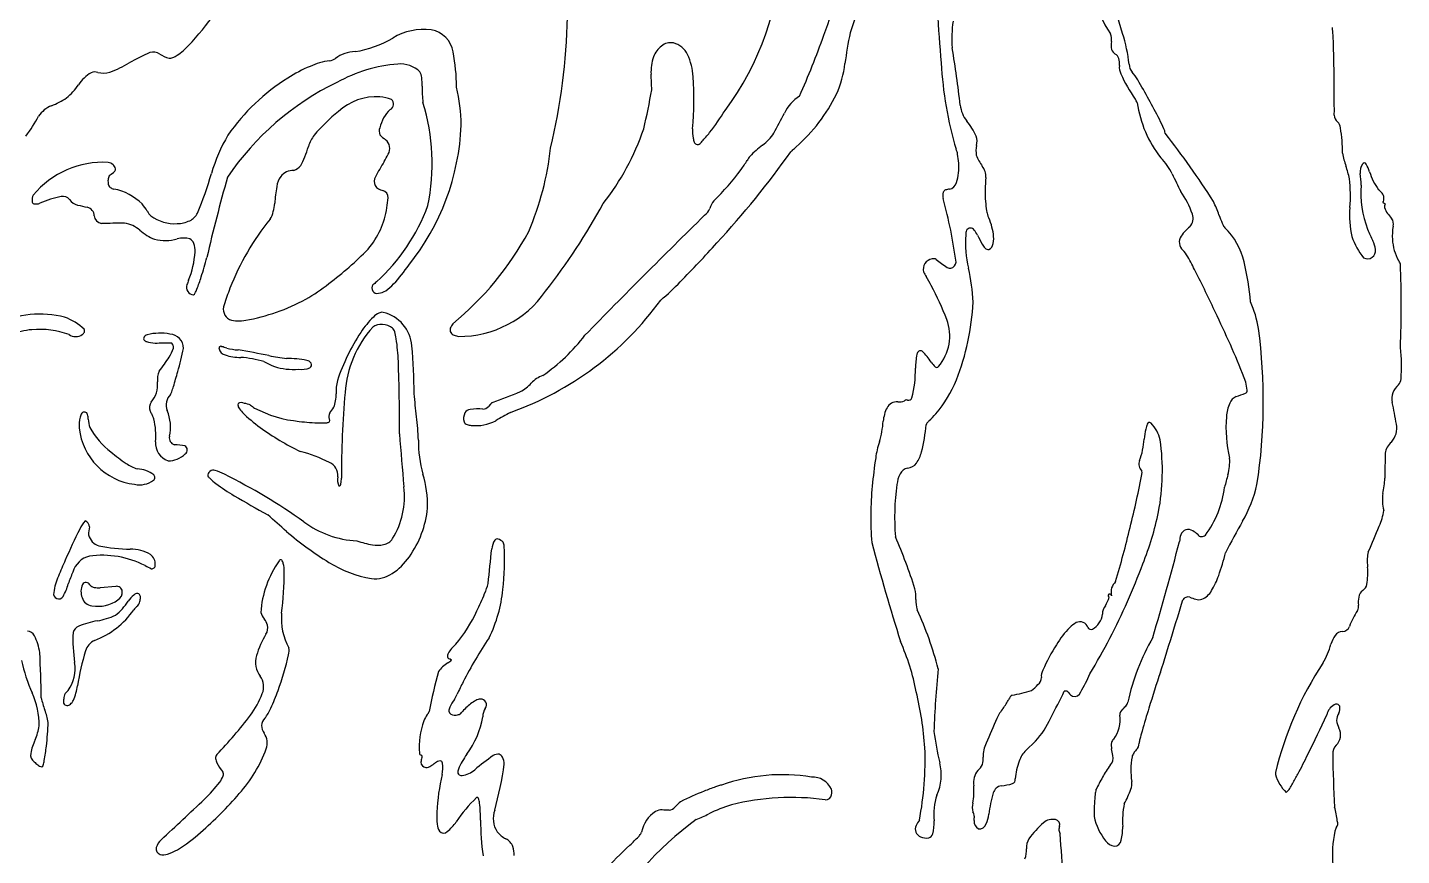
# Model space of a CAD drawing. Extents: x 0 to 18, y 0 to 17.8.
# Drawn here: x 6.64 to 16.1, y 8.13 to 13.84 of the extents above; entities that cross this region are included whole.
import ezdxf

# ---------------------------------------------------------------- set-up
doc = ezdxf.new("R2010")
doc.units = 0
doc.layers.add('WHITE', color=7, linetype='CONTINUOUS')

msp = doc.modelspace()

# ---------------------------------------------------------------- linework, layer by layer
at = {"layer": 'WHITE', "linetype": 'CONTINUOUS'}
for p, q in [((14.476989, 13.106346), (14.474657, 13.11733)), ((7.21705, 12.824444), (7.232167, 12.835244)), ((15.976085, 12.629957), (15.985028, 12.624316)), ((15.985028, 12.624316), (15.99123, 12.619758)), ((9.829447, 11.24105), (9.814869, 11.225202)), ((14.31664, 10.76988), (14.315681, 10.780635)), ((7.248255, 9.986222), (7.140467, 9.976752)), ((9.552657, 9.48752), (9.561575, 9.479735)), ((6.92067, 9.269657), (6.900496, 9.248062)), ((13.582605, 8.919951), (13.517314, 8.857108)), ((15.235279, 8.703665), (15.23581, 8.691717))]:
    msp.add_line(p, q, dxfattribs=at)
for centre, radius, start, end in [((51.586793, 0.423768), 41.494594, 159.618168, 161.196711), ((9.861574, 14.444512), 1.975351, -36.715595, -1.842313), ((0.509978, 18.091275), 12.388904, -20.358355, -18.910603), ((14.773614, 14.233568), 0.806728, -167.511043, -146.769199), ((6.7565, 11.628675), 7.736065, 16.257686, 18.633541), ((6.14471, 15.221269), 2.203743, -43.286501, -35.75952), ((21.727022, 14.409924), 8.831419, -177.001975, -174.679327), ((9.371519, 13.407098), 0.415258, 83.098691, 121.178144), ((9.385104, 13.632028), 0.190806, 10.372011, 79.029167), ((6.164139, 13.986118), 4.19545, -13.525455, -1.090417), ((13.875373, 13.760817), 0.868563, 172.182376, 184.424233), ((14.672793, 13.71535), 0.962408, 0.890664, 7.141734), ((8.78504, 14.385386), 0.725364, -81.168236, -59.192423), ((11.070032, 13.632124), 0.097987, 78.577521, 130.481851), ((11.056584, 13.588132), 0.14384, 25.002135, 76.79695), ((7.203955, 15.512738), 5.216772, -24.336441, -19.384154), ((14.571039, 13.304435), 2.317539, 167.695798, 173.014643), ((14.020744, 13.753861), 0.086653, -10.7157, 25.723066), ((14.246769, 13.711961), 0.143224, 169.627063, 191.900136), ((13.106353, 13.458693), 1.127993, 6.2389, 17.316865), ((7.156507, 13.451223), 8.483171, 0.492443, 1.885309), ((7.989807, 12.472652), 1.292853, 113.028336, 120.106587), ((7.505238, 13.579293), 0.08584, 57.839889, 104.282821), ((7.68624, 13.873292), 0.259414, -121.439608, -105.851376), ((7.583951, 13.77267), 0.156088, -68.599163, -55.546049), ((7.358325, 14.084168), 0.540679, -54.505481, -43.750282), ((8.90095, 13.437324), 0.231343, 91.125021, 126.945867), ((8.050279, 13.396419), 1.546262, 1.060043, 10.054785), ((11.238792, 13.532467), 0.304052, 160.59353, 183.644771), ((11.12727, 13.559976), 0.190053, 129.485999, 157.242534), ((10.781107, 13.464648), 0.445716, 4.058268, 24.421302), ((5.015758, 12.362574), 8.103733, 6.642938, 9.455125), ((14.173974, 13.713894), 0.07434, -154.957919, -124.126625), ((14.091144, 13.591488), 0.073458, 24.959196, 55.956068), ((6.939376, 14.269549), 0.788573, -70.070812, -59.357232), ((7.620757, 13.677886), 0.05441, -95.66862, -68.264793), ((8.951574, 12.690964), 0.949358, 112.631596, 123.042707), ((8.777906, 13.152149), 0.457179, 97.100997, 114.784021), ((8.711709, 13.687996), 0.082742, -83.28088, -52.657244), ((9.277394, 12.535784), 1.05103, 94.683241, 118.780222), ((9.208276, 13.389258), 0.194765, 45.989278, 94.91751), ((11.546161, 13.674111), 0.729846, -24.052211, -6.911517), ((15.502605, 13.726224), 2.572508, -176.986583, -163.513141), ((13.987686, 13.58771), 0.173575, -5.052624, 11.557281), ((14.274941, 13.562663), 0.11477, 175.121639, 204.441237), ((14.312329, 13.583797), 0.084701, -178.294996, -139.046146), ((6.634518, 13.679077), 0.428905, -50.173791, -33.740535), ((7.213903, 13.29202), 0.267873, 120.302444, 146.248371), ((7.103064, 13.475458), 0.053664, 66.73936, 116.948612), ((7.159102, 13.699883), 0.178557, -101.25359, -74.05042), ((9.622133, 11.712801), 1.940609, 116.0017, 145.766403), ((9.18573, 12.282926), 1.41932, 121.98484, 145.161904), ((9.266544, 13.484246), 0.089276, 3.787211, 30.33466), ((8.764954, 13.430278), 0.593697, 0.029807, 5.787193), ((7.214292, 13.292248), 3.727613, 1.752969, 3.397214), ((8.76654, 13.34598), 2.46375, -4.853517, 3.495421), ((15.275682, 14.027671), 1.218268, -155.122764, -145.75857), ((13.934345, 13.258257), 0.414147, 31.399169, 40.692393), ((8.05895, 9.892642), 7.185083, 27.432069, 29.897316), ((-0.594108, 13.274691), 16.235388, -0.152947, 0.880332), ((6.549236, 13.920907), 0.675191, -67.658928, -57.781376), ((9.041194, 12.976476), 0.381262, 86.132924, 132.86877), ((9.059113, 13.137504), 0.219504, 66.52118, 87.965143), ((10.149274, 13.410104), 0.790888, 178.515957, 186.700943), ((8.203644, 13.125416), 1.424496, 1.492796, 12.141473), ((6.674019, 14.149544), 4.330404, -13.515227, -9.883138), ((12.123812, 13.110416), 0.30255, 123.42109, 153.420673), ((11.133215, 13.911814), 1.204804, -48.285009, -26.371694), ((6.878278, 13.117138), 0.193324, 111.98992, 146.377667), ((9.469587, 12.382052), 1.112051, 128.204726, 140.212817), ((9.313002, 13.089815), 0.251517, 134.113535, 167.491871), ((9.121139, 13.307279), 0.040525, -65.52926, 51.139224), ((7.992968, 12.895839), 1.4343, -11.562466, 17.109891), ((10.008765, 14.156992), 1.691481, -38.179052, -31.883536), ((13.272236, 13.320419), 0.208152, -174.37775, -141.524992), ((14.205667, 13.289128), 0.082286, 19.339742, 40.140338), ((15.083597, 13.435627), 0.809124, -171.524869, -141.980242), ((5.643349, 13.813356), 1.224943, -36.380762, -28.749338), ((7.985381, 13.228704), 1.643609, -38.78775, -2.307576), ((5.527557, 16.452593), 7.092096, -28.142089, -26.882742), ((12.733452, 12.880092), 0.487703, 25.086684, 39.591859), ((13.436407, 12.689628), 1.12373, 23.429346, 27.171521), ((15.713024, 13.237354), 0.072052, -175.221561, -133.872639), ((15.621524, 13.138588), 0.062611, 4.753052, 48.406412), ((9.019699, 12.508464), 1.157731, 149.63378, 163.893931), ((8.856659, 12.92095), 0.297006, 144.435186, 161.297133), ((9.12081, 13.120512), 0.058414, 155.981371, 205.10659), ((9.227444, 13.242348), 0.216673, -137.414226, -123.740368), ((9.056791, 13.001489), 0.078823, -29.830854, 50.340719), ((9.234848, 13.698004), 1.742275, -38.090855, -18.765842), ((11.476976, 13.122768), 0.255946, 176.694546, 191.006025), ((11.346641, 13.089264), 0.121875, -172.760091, -159.270584), ((10.755044, 13.564816), 0.73882, -44.046625, -37.852663), ((11.507537, 13.288306), 0.328001, -53.506489, -33.444071), ((13.053109, 13.049946), 0.127504, -12.844277, 16.834728), ((14.248598, 13.043417), 0.237836, 18.105822, 23.025152), ((9.190195, 9.008512), 6.688979, 32.858447, 37.779534), ((14.452232, 12.954759), 1.246106, 0.656159, 8.724652), ((7.705776, 13.271978), 0.906402, -21.226367, -16.391773), ((8.207082, 13.231609), 2.048733, -23.040154, -6.353331), ((11.256692, 13.053834), 0.025243, -162.219069, -64.228298), ((11.155918, 13.152248), 0.164815, -47.310413, -37.833228), ((6.656774, 16.716533), 6.437626, -42.691048, -35.485563), ((12.18981, 12.388406), 0.801329, 127.444281, 135.642238), ((11.971473, 12.9193), 0.094459, 130.207661, 140.40399), ((11.309324, 13.714421), 0.94027, -50.255973, -48.291631), ((12.933352, 12.944969), 0.114585, 8.739999, 26.534608), ((13.350887, 12.982579), 0.177799, 167.321784, 188.764223), ((16.193711, 13.050224), 0.502064, -170.693139, -160.346591), ((7.163517, 12.273564), 0.633149, 87.024239, 139.943732), ((7.186647, 12.842169), 0.064431, 47.991901, 81.306198), ((7.198296, 12.851838), 0.049499, 11.768941, 50.521836), ((8.450825, 12.936734), 0.089053, -74.431368, -36.755974), ((8.208699, 13.06842), 0.36398, -30.544136, -20.020011), ((10.499984, 12.027114), 1.658052, 147.737617, 151.937221), ((7.998283, 13.542864), 1.267656, -29.836137, -27.258035), ((10.5901, 13.555632), 1.191737, -35.94315, -32.267998), ((12.012361, 12.669818), 0.4839, 144.815703, 148.952594), ((12.700532, 12.870751), 0.354929, -17.016141, 4.986477), ((12.574173, 12.873145), 0.480787, 3.393178, 10.696261), ((13.455774, 13.062434), 0.300299, -159.137167, -142.743958), ((13.121233, 12.806546), 0.120889, -2.386494, 37.79981), ((14.163884, 12.654268), 0.399713, 25.525775, 45.071586), ((15.140202, 12.674382), 0.616479, 11.146511, 19.61817), ((15.905903, 12.842323), 0.086987, 144.19894, 188.417183), ((15.847863, 12.888426), 0.013393, 21.491506, 159.083087), ((15.638436, 12.760414), 0.258655, 18.283284, 30.922961), ((7.332435, 12.780476), 0.137594, 177.953002, 190.11517), ((7.242629, 12.784383), 0.047711, 144.140593, 178.789701), ((7.253657, 12.771758), 0.064155, 124.791948, 140.770107), ((7.216511, 12.861133), 0.030255, -58.837153, 1.517286), ((5.450008, 13.538582), 2.557622, -22.564669, -16.09251), ((20.280542, 9.361305), 12.737043, 164.316019, 166.886177), ((8.510879, 12.721098), 0.154701, 145.010584, 173.391339), ((8.47517, 12.729672), 0.121278, 90.209814, 138.642249), ((9.096058, 12.774417), 0.06763, 151.07592, 204.307022), ((10.177241, 13.874782), 1.713397, -46.015543, -36.47963), ((14.036625, 12.70356), 0.800622, 172.97254, 184.833296), ((32.902039, 21.645104), 20.38378, -154.365549, -153.987923), ((14.863226, 12.680298), 0.889071, -5.4785, 7.318945), ((15.276282, 12.75158), 0.549141, -0.167311, 8.166963), ((16.253044, 12.948571), 0.384214, -163.827864, -143.122923), ((7.230457, 12.76138), 0.033859, -171.389453, -125.747267), ((7.251137, 12.789492), 0.068756, -126.047749, -103.329117), ((7.161722, 12.347263), 0.382465, 45.414882, 78.910612), ((9.223832, 12.580108), 0.881055, 169.616732, 177.112348), ((9.103702, 12.793005), 0.083397, -146.172465, -101.648933), ((9.076576, 12.665328), 0.047134, -4.119667, 77.393792), ((13.016385, 12.678438), 0.072667, 161.248895, 197.721308), ((12.974316, 12.687217), 0.030459, 109.495739, 151.399271), ((12.999583, 12.611978), 0.109823, 94.67519, 108.821848), ((12.977616, 12.785006), 0.064888, -78.428841, -16.21691), ((14.075165, 12.344165), 0.623396, 19.217694, 35.433248), ((16.568963, 12.703053), 0.745021, 176.388967, 200.23061), ((15.844519, 12.592557), 0.161166, 38.821016, 51.111251), ((15.925969, 12.656988), 0.057324, 5.527285, 39.682073), ((6.783149, 12.641754), 0.111403, 159.36104, 181.828266), ((6.691424, 12.639136), 0.019644, -177.268337, -109.281847), ((6.697747, 12.700572), 0.080996, -99.099412, -69.674138), ((7.014936, 11.965621), 0.719604, 101.412803, 113.683544), ((6.883562, 12.613845), 0.058205, 38.830124, 100.912611), ((7.007065, 12.705425), 0.095622, -144.82528, -102.83445), ((7.637051, 15.220636), 2.688508, -104.017966, -102.571532), ((7.039262, 12.536913), 0.06099, 0.383285, 78.065048), ((7.205243, 12.422361), 0.299219, 29.526921, 41.252107), ((7.875021, 12.684441), 0.472691, -14.272841, -7.285962), ((8.551746, 12.677259), 0.569747, -40.217226, -8.458866), ((8.134893, 13.074952), 1.346685, -47.473546, -20.272124), ((8.703876, 12.678018), 0.420021, -11.615525, -2.193509), ((6.778632, 14.710014), 4.359383, -38.13309, -28.600538), ((11.256068, 12.614149), 0.0866, -56.723579, -17.028795), ((11.496369, 12.539144), 0.165137, 141.499757, 162.504917), ((9.72525, 11.775353), 3.340185, 7.638571, 15.292547), ((13.966509, 12.6897), 0.72963, -175.787313, -170.783797), ((13.743699, 12.154767), 1.169688, 19.43086, 24.386562), ((16.380477, 12.538331), 0.634814, 174.840721, 193.092229), ((15.90847, 12.661389), 0.074564, -24.932348, 0.860913), ((16.028602, 12.600673), 0.041963, 152.947747, 188.457133), ((16.110443, 12.633777), 0.12945, -162.337888, -142.547444), ((7.157504, 12.542076), 0.05745, -175.252368, -98.182213), ((7.586211, 12.632965), 0.136138, -152.368069, -135.149115), ((7.656097, 12.769797), 0.286192, -125.551075, -86.83611), ((7.663945, 12.708529), 0.224628, -87.972397, -65.2409), ((7.711487, 12.605982), 0.111596, -65.356261, -25.945709), ((9.714866, 11.38309), 1.803393, 141.108703, 158.678435), ((8.210837, 12.588023), 0.123929, -35.907458, -9.343044), ((53.403473, -30.291038), 60.058707, 134.505598, 135.617976), ((13.403624, 12.594569), 0.15882, -172.137165, -159.516595), ((12.876913, 12.356245), 0.419796, 7.629524, 25.805835), ((14.582129, 12.521086), 0.086448, -42.306819, 19.09134), ((16.112245, 13.015998), 1.350677, -159.540979, -156.994741), ((16.330064, 12.789044), 0.398349, -144.028033, -137.595868), ((15.986277, 12.48242), 0.062515, -15.201552, 37.429027), ((7.331524, 2.782969), 9.703952, 90.133724, 91.075819), ((7.280616, 12.28578), 0.20309, 48.792096, 82.001418), ((7.652402, 12.713179), 0.363387, -130.913998, -112.114055), ((8.22956, 13.432961), 2.115774, -50.730738, -28.303503), ((13.87389, 12.350345), 0.772796, 175.839885, 192.946715), ((13.192081, 12.408048), 0.088966, 159.962032, 181.057116), ((13.135439, 12.421052), 0.032112, 36.957876, 147.021892), ((12.986466, 12.302274), 0.22263, 27.729766, 38.33389), ((16.455915, 14.018114), 3.647995, -153.771315, -152.673518), ((13.102022, 12.383861), 0.193031, -11.153235, 8.376217), ((14.859181, 12.206943), 0.333065, 129.782248, 147.359871), ((15.12898, 12.599989), 0.283032, -156.72106, -152.162847), ((14.924615, 12.490874), 0.051376, -153.342554, -137.683738), ((14.568299, 12.121126), 0.462238, 12.441112, 46.475628), ((16.975847, 12.900361), 1.195859, -157.639916, -153.42997), ((16.372949, 12.402065), 0.332554, 168.910752, 184.643574), ((7.587786, 12.68134), 0.313246, -103.322458, -74.387356), ((7.714471, 12.217181), 0.167907, 74.946539, 104.619779), ((7.733063, 12.329004), 0.056196, 19.911328, 63.566248), ((7.63658, 12.295602), 0.158295, -2.375691, 19.385209), ((7.344405, 13.907656), 2.291717, -53.240456, -44.2199), ((4.617974, 18.459848), 9.118791, -44.368277, -42.056265), ((13.328559, 12.406646), 0.129938, -150.905783, -135.591731), ((13.255948, 12.331943), 0.025918, -141.249072, -77.424325), ((13.236481, 12.356508), 0.055826, -63.270174, -10.30391), ((14.65218, 12.357239), 0.079109, 158.225301, 235.584774), ((16.222427, 12.554683), 0.487329, -160.814545, -141.161905), ((15.869572, 12.297841), 0.05562, -118.730383, 8.422454), ((15.75406, 12.28605), 0.171694, 6.668441, 27.550468), ((16.355521, 12.388215), 0.314306, -177.616282, -149.823465), ((7.14035, 12.33685), 0.656133, -21.661723, -4.178601), ((5.117591, 12.979346), 2.852581, -17.601265, -14.789631), ((12.881419, 12.170369), 0.071749, 98.373951, 195.431793), ((12.880946, 12.205719), 0.037004, 61.867392, 105.640015), ((13.630094, 13.168928), 1.18379, -128.1775, -123.593901), ((12.984789, 12.225562), 0.051384, -71.852365, -6.952079), ((14.361431, 12.100789), 0.311588, 27.260709, 37.849603), ((11.890184, 10.737207), 3.133959, 26.62524, 28.727121), ((13.221467, 11.791829), 1.848654, 4.759708, 13.414602), ((16.022393, 12.184116), 0.076797, 16.740204, 36.897259), ((6.729233, 12.462247), 1.160037, -21.679709, -17.327412), ((8.292013, 12.873854), 1.185324, -42.762111, -34.699266), ((13.019525, 12.244928), 0.227444, -155.684966, -146.757243), ((10.806203, 10.92504), 2.349775, 28.801825, 30.573749), ((12.996486, 12.215638), 0.039142, -123.118484, -83.681944), ((12.019112, 11.907642), 1.134127, 1.825648, 13.749784), ((3.729938, 6.658697), 12.256668, 25.049928, 26.573697), ((9.472758, 11.913173), 6.629658, -2.437011, 2.533577), ((7.786999, 12.045658), 0.051418, 159.043705, 266.417402), ((8.102729, 11.948703), 0.381597, 157.512926, 162.406063), ((7.603806, 12.11545), 0.219217, -29.706937, -21.893234), ((9.509091, 11.442218), 1.590326, 157.967258, 162.325532), ((7.969883, 13.003323), 1.193558, -60.555017, -51.315073), ((9.049752, 12.041676), 0.037947, 146.081979, 282.639069), ((9.388433, 11.584166), 0.605117, 124.561226, 127.715077), ((9.046106, 12.119427), 0.1154, -84.056515, -57.237673), ((8.896383, 12.320633), 0.366018, -54.572161, -43.416039), ((10.172069, 12.986325), 1.321252, -51.089884, -43.110451), ((11.268475, 11.188802), 1.817633, 20.479376, 28.536464), ((7.773408, 12.013609), 0.021886, -61.693095, -18.088271), ((8.074633, 11.897104), 0.085497, 160.918287, 239.502506), ((7.913463, 13.137152), 1.337939, -80.107256, -61.268334), ((9.61298, 12.432617), 0.724845, -90.304785, -34.877082), ((9.239734, 13.236523), 2.177031, -70.494599, -35.957066), ((11.488903, 12.018975), 1.665459, -21.540289, -2.588001), ((14.395147, 11.645392), 0.73275, 9.139207, 24.15383), ((6.725785, 11.168324), 0.692979, 75.765372, 115.481508), ((6.766259, 11.479091), 0.383608, 46.346763, 70.202749), ((9.467508, 11.387628), 0.635165, 134.438992, 146.793367), ((9.139197, 11.718452), 0.169114, 117.982911, 133.494839), ((9.081701, 11.828408), 0.045042, 79.789111, 119.023827), ((9.032235, 11.623029), 0.256231, 4.274468, 77.04333), ((9.113059, 9.076631), 6.356736, 21.37579, 25.849935), ((6.691117, 11.389416), 0.36454, 93.268206, 116.645619), ((6.725423, 11.175665), 0.580318, 69.751566, 95.447186), ((7.008193, 11.745361), 0.025499, -68.897091, 26.261045), ((8.095876, 12.04379), 0.229639, -106.347139, -78.074967), ((10.090621, 10.969035), 1.3858, 146.421962, 161.677589), ((9.587469, 11.264775), 0.762061, 138.348499, 175.794117), ((9.074366, 11.699879), 0.090901, 82.30584, 128.276591), ((9.075402, 11.655067), 0.135352, 53.745318, 85.28147), ((9.113271, 11.724043), 0.058245, 15.40842, 43.606284), ((8.860616, 11.643525), 0.323382, 8.580606, 17.268042), ((9.588991, 11.753286), 0.038461, 162.618675, 255.660312), ((10.195005, 11.433485), 0.723077, 150.004759, 152.73108), ((12.668696, 11.709851), 0.323614, -40.432452, 20.794144), ((11.402901, 11.259874), 3.749439, -8.778807, 7.692759), ((6.970833, 11.782786), 0.076897, -125.419534, -52.753968), ((7.455986, 11.69236), 0.016398, 158.854442, 217.354114), ((7.476689, 11.680335), 0.04022, 106.646227, 153.508936), ((7.471358, 11.708385), 0.038492, -137.561137, -108.052037), ((7.526456, 11.895589), 0.233623, -106.672359, -91.918421), ((7.553925, 11.373995), 0.356113, 79.106933, 104.432536), ((7.366782, 30.5415), 18.880014, -89.539162, -89.205219), ((7.617819, 11.627236), 0.096516, -1.342013, 87.979432), ((7.616828, 11.636021), 0.02974, -19.116942, 66.538386), ((7.594914, 11.468156), 1.601157, 2.408434, 8.028183), ((6.024524, 11.324629), 3.278639, -0.210914, 5.557138), ((9.630953, 11.843829), 0.137787, -111.942468, -99.115454), ((9.467113, 12.484271), 1.271055, -55.374263, -37.167169), ((6.092128, 12.582616), 1.832925, -37.446947, -33.710916), ((7.434323, 11.686392), 0.219015, -33.553858, -15.929786), ((5.645572, 12.044908), 2.110927, -15.932918, -11.474554), ((7.971211, 11.627351), 0.012305, 51.154668, 206.058577), ((8.015957, 11.635853), 0.057507, -166.004908, -104.125032), ((7.937717, 11.458466), 0.183164, 65.955885, 76.99722), ((8.106027, 11.889153), 0.32613, -108.615145, -89.531519), ((8.135555, 12.205195), 0.592412, -102.003986, -94.225112), ((6.469709, 2.060934), 9.690206, 79.090536, 80.362961), ((8.052414, 10.773005), 0.792031, 74.140105, 85.925283), ((8.509377, 12.465629), 0.913091, -103.020703, -95.314647), ((8.415455, 10.762883), 0.793636, 79.193424, 89.325201), ((13.236037, 11.483037), 0.480211, 167.809923, 179.233653), ((12.811296, 11.573859), 0.045878, 134.799233, 166.670616), ((12.789472, 11.589882), 0.019586, 49.884537, 122.429785), ((12.568228, 11.345387), 0.349312, 31.832825, 47.971599), ((14.963943, 11.500015), 1.140058, -4.300762, 6.611281), ((7.692346, 11.406198), 0.157706, 156.869551, 184.415464), ((4.490032, 12.328653), 3.300265, -17.032952, -15.162681), ((8.457726, 11.840612), 0.359357, -121.705505, -95.739261), ((8.48242, 12.230921), 0.750318, -94.634899, -88.129422), ((8.522961, 11.673352), 0.193018, -94.769577, -71.113399), ((8.556446, 11.496804), 0.046304, 35.573286, 80.288326), ((8.57192, 11.511921), 0.02514, -57.466545, 28.044749), ((-2.294616, 11.101832), 11.497453, -0.320483, 2.161336), ((12.013271, 11.470538), 0.742838, -14.531655, 1.459609), ((12.995589, 11.616461), 0.156822, -146.379008, -131.317788), ((12.902966, 11.509446), 0.015333, -135.393032, -38.165959), ((7.298983, 11.376538), 0.236774, -14.2821, 4.243095), ((6.878452, 11.598008), 0.802588, -19.817877, -17.106026), ((9.103337, 11.324837), 0.33783, 166.329282, 182.221179), ((9.89865, 11.580253), 0.287326, -61.678848, -42.5193), ((10.254023, 11.254988), 0.194429, 109.4305, 137.609857), ((12.233904, 11.73517), 0.868341, -40.15861, -22.170253), ((14.157691, 11.235913), 0.888913, 6.549979, 10.21501), ((16.16379, 11.277784), 0.125758, 129.919044, 191.660861), ((16.032277, 11.420593), 0.068783, -42.375116, -5.065587), ((7.280868, 11.417445), 0.26675, -37.470117, -21.859217), ((7.699405, 11.23533), 0.104063, 135.238884, 201.86542), ((7.557604, 11.350473), 0.079779, -31.653544, -17.935316), ((8.533864, 11.302682), 0.232074, -20.989811, 2.237767), ((14.986521, 10.768471), 6.183765, 174.876813, 180.344708), ((-22.872144, 7.812663), 32.365077, 5.926627, 6.207994), ((8.581991, 14.811867), 3.775339, -70.495311, -67.365072), ((12.643772, 11.343993), 0.087858, -96.43402, -64.973341), ((12.69354, 11.252404), 0.017387, 67.147336, 136.445228), ((12.707382, 11.294507), 0.027028, -105.207543, -22.535295), ((15.00091, 11.215869), 0.086002, 114.878232, 158.039846), ((14.477662, 12.827426), 1.609026, -72.379582, -69.96884), ((15.021023, 11.334186), 0.020024, -67.134853, 8.978908), ((7.070489, 11.138795), 0.068732, 145.271938, 169.52711), ((7.032038, 11.164489), 0.022508, 11.966637, 143.265922), ((6.927409, 11.136245), 0.130854, 0.546407, 14.566765), ((7.544453, 11.217507), 0.064103, 144.019448, 201.627464), ((7.620131, 11.249545), 0.146274, -157.632249, -147.557235), ((7.369741, 11.09458), 0.148212, 17.821178, 31.072536), ((7.339556, 11.084844), 0.286001, -13.200861, 22.995877), ((8.120514, 11.234534), 0.030581, 160.878272, 216.406214), ((8.114035, 11.215503), 0.036692, 57.158807, 127.655598), ((8.262752, 11.31812), 0.195422, -148.627514, -136.825444), ((8.836248, 11.913414), 1.021822, -134.484778, -125.456833), ((8.123794, 11.131415), 0.115361, 62.499208, 84.95783), ((9.25187, 12.692141), 1.811667, -126.389349, -125.336109), ((8.590876, 11.951518), 0.8326, -117.684107, -95.446068), ((8.758627, 11.157019), 0.043564, 147.097341, 207.497383), ((8.58305, 11.312431), 0.191518, -43.465337, -29.009932), ((9.728957, 11.142521), 0.085028, 153.532758, 196.121694), ((9.696039, 11.155938), 0.049652, 97.033676, 150.461397), ((9.736502, 10.875933), 0.332556, 82.894232, 98.045259), ((9.772703, 11.261075), 0.055361, -84.884019, -40.390001), ((9.891192, 11.18762), 0.081654, 126.592858, 139.129318), ((23.683029, -13.106524), 27.896056, 119.452149, 119.690544), ((12.801181, 11.096799), 0.268832, 153.536119, 174.428659), ((12.6286, 11.179188), 0.077683, 86.068161, 151.210725), ((12.276039, 11.726934), 0.831091, -46.375272, -41.598145), ((15.207073, 11.125794), 0.310958, 156.8527, 174.663097), ((8.6772, 9.787554), 7.507712, 10.097426, 11.251012), ((7.294576, 11.089377), 0.298173, 168.016129, 182.75791), ((7.43026, 11.121987), 0.436047, -173.817966, -96.895993), ((7.39356, 11.171198), 0.336993, -174.259835, -164.406303), ((7.549103, 11.349284), 0.550193, -150.769296, -127.356968), ((7.0265, 11.025843), 0.497599, -5.139396, 13.255564), ((9.240961, 12.431822), 1.679113, -126.444293, -115.455634), ((8.680806, 12.419638), 1.30792, -97.421944, -91.13092), ((8.663188, 11.561402), 0.449505, -91.044809, -85.175287), ((8.700627, 11.155702), 0.042213, -89.500881, -60.769411), ((8.70509, 11.126804), 0.017997, -26.178676, 34.14443), ((6.7137, 10.855284), 2.623361, 3.026875, 6.549581), ((9.676272, 11.130803), 0.031344, -157.701883, -105.5098), ((9.70623, 11.225), 0.130173, -107.129112, -94.23202), ((9.730808, 11.377417), 0.284298, -96.906, -61.678183), ((11.907843, 11.159853), 0.626865, -16.596517, -3.379606), ((11.615303, 11.205405), 1.218795, -13.930185, -4.971205), ((12.847238, 11.097051), 0.017935, 131.639381, 171.214821), ((13.003306, 10.965193), 0.22208, 133.856998, 139.149019), ((14.527251, 11.027383), 0.189983, 156.725395, 167.061899), ((14.367245, 11.100572), 0.014637, 39.389737, 172.619825), ((14.208231, 10.941373), 0.239581, 12.892805, 44.689181), ((15.822416, 11.082761), 0.927747, 175.551692, 193.354019), ((15.930207, 11.075563), 0.141274, -42.63618, 11.539826), ((7.649936, 10.973314), 0.128086, 176.439424, 251.46514), ((7.665382, 11.00843), 0.048667, 166.813997, 254.580096), ((26.977959, 12.321134), 17.82159, -175.869655, -174.686944), ((10.081895, 10.973383), 0.748773, 178.436823, 196.571921), ((12.968479, 10.811785), 0.48996, 159.820709, 172.967748), ((13.876137, 11.019194), 0.454771, -21.445626, -2.405831), ((15.01924, 10.921684), 0.693184, 167.652084, 173.504209), ((12.946801, 10.781653), 1.510093, -10.798708, 8.115453), ((16.105735, 10.891231), 0.113945, 128.928364, 174.190539), ((7.919491, 11.739415), 1.086573, -130.400287, -123.497442), ((7.62684, 10.253862), 0.708116, 82.018921, 87.92802), ((7.603566, 11.027855), 0.178112, -68.0288, -46.340441), ((7.705566, 10.926564), 0.034631, -52.746504, 55.544262), ((8.235762, 9.862863), 1.090358, 63.65043, 74.929761), ((12.566679, 10.972102), 0.239247, -34.94529, -14.550984), ((18.91384, 10.777996), 2.924128, 177.554524, 180.915564), ((7.471799, 11.047548), 0.262674, -125.353173, -106.61388), ((7.382583, 10.578095), 0.218201, 54.181684, 86.291802), ((7.620397, 10.966274), 0.114947, -95.580129, -64.322031), ((8.681089, 10.750185), 0.097709, -5.039842, 66.715127), ((15.351887, 10.432213), 2.903151, 171.291538, 175.166866), ((12.71378, 10.731403), 0.070102, 99.144844, 155.51275), ((12.695025, 10.88365), 0.083383, -84.761174, -35.640532), ((14.365267, 10.82976), 0.0698, 160.620034, 224.733081), ((14.607326, 10.84344), 0.313429, -16.324452, 4.582588), ((7.412209, 10.850844), 0.165348, -101.973912, -54.135358), ((7.492405, 10.736478), 0.02576, -49.653874, 46.066663), ((7.921404, 10.748264), 0.03842, 72.413729, 186.381881), ((7.953216, 10.801601), 0.090652, -140.544379, -127.478049), ((8.121757, 10.941112), 0.30782, -136.612227, -126.683654), ((7.802027, 10.386217), 0.419638, 62.327333, 71.811829), ((8.824984, 11.9039), 1.500071, -126.255254, -120.455835), ((6.238827, 7.199444), 3.969025, 54.500202, 63.70761), ((8.869127, 10.719801), 0.093291, 166.485901, 206.416596), ((8.592326, 10.73488), 0.210574, -11.358264, -0.982874), ((8.623811, 10.539911), 0.77238, -1.10333, 16.541792), ((12.822396, 10.671197), 0.194149, 152.628181, 175.207986), ((9.321771, 11.657838), 5.073183, -14.444607, -10.080394), ((34.519315, 5.462125), 20.31298, 164.895341, 165.14845), ((14.944664, 10.815962), 1.048847, -10.455399, -4.631458), ((30.094301, 48.553963), 43.874697, -120.139302, -119.792457), ((8.786787, 10.69056), 0.012323, -95.632629, 13.367079), ((8.688646, 10.603938), 0.548396, -31.778172, 7.013613), ((14.564372, 10.459554), 2.116494, 174.108121, 184.652738), ((14.171766, 10.461406), 1.559308, 171.666045, 184.930024), ((14.185742, 10.756803), 0.70472, -36.415259, -7.185356), ((14.234146, 10.884629), 0.896189, -30.064594, -12.698158), ((16.215988, 10.580786), 0.244047, 169.41219, 196.985971), ((8.686059, 10.59972), 0.713907, -35.05346, -6.004684), ((15.482357, 10.597473), 0.507909, -22.757742, -9.975338), ((7.187228, 10.297257), 0.204402, 137.015953, 155.869558), ((7.022895, 10.394054), 0.045064, 1.464699, 70.821664), ((3.656616, 5.066019), 7.127638, 48.021114, 49.403897), ((8.945017, 10.97508), 0.676354, -126.401574, -93.062093), ((12.445016, 10.903428), 2.025971, -22.098218, -11.522847), ((18.84979, 8.215769), 4.435508, 149.968117, 153.163461), ((10.93505, 8.404298), 4.402936, 153.326235, 156.409016), ((7.219807, 10.34918), 0.158684, 163.139204, 182.753229), ((7.167772, 10.368272), 0.109766, -165.914188, -109.081122), ((9.929446, 12.123096), 2.314858, -130.567779, -121.606661), ((9.306982, 8.88185), 3.613026, 17.510088, 23.584063), ((7.847697, 11.903919), 6.563319, -16.688988, -13.314941), ((14.86122, 10.268344), 0.287453, 165.211045, 174.821739), ((14.635032, 10.322913), 0.055054, 55.85014, 160.026044), ((14.598055, 10.244707), 0.141161, 43.76575, 61.256729), ((14.728288, 10.365687), 0.036674, -140.479937, -47.941872), ((-5.141966, 19.246501), 22.872353, -23.234885, -22.7514), ((7.391272, 11.701948), 1.460627, -100.22904, -91.676083), ((7.357683, 9.985851), 0.256257, 59.569299, 92.042413), ((9.167872, 11.091289), 0.832887, -108.116375, -100.444385), ((9.051201, 10.480602), 0.211208, -99.350543, -78.455915), ((9.073033, 10.370047), 0.098522, -78.028987, -33.873203), ((-45.12051, 15.806052), 55.238938, -6.026558, -5.778994), ((9.979625, 10.227293), 0.142913, 147.742249, 173.303521), ((9.877427, 10.289169), 0.023569, 77.660409, 142.336755), ((9.856914, 10.23515), 0.081169, 42.201986, 71.653008), ((8.356734, 10.168758), 1.570121, -7.475371, 3.459431), ((9.859507, 10.260384), 0.064562, 2.768053, 26.980376), ((29.704762, 14.942905), 17.866973, -164.897986, -162.621262), ((-10.991363, 17.054111), 26.444869, -16.294947, -14.810294), ((16.011749, 10.178469), 0.143602, 161.79857, 180.312134), ((10.636568, 8.523847), 4.081568, 156.270097, 157.932868), ((7.104675, 10.042022), 0.157399, 104.041217, 164.107441), ((7.153769, 9.545662), 0.654899, 62.988813, 97.658929), ((7.745478, 10.664494), 0.610918, -118.796266, -114.370879), ((7.429479, 10.136255), 0.091331, -1.560094, 50.578008), ((7.497718, 10.130847), 0.023241, -100.73768, 7.221106), ((8.950867, 9.756047), 0.705807, 144.960172, 175.938425), ((8.384666, 10.156476), 0.012631, 55.448783, 157.631082), ((8.347736, 10.13429), 0.05483, 9.890224, 36.467857), ((8.20177, 10.090506), 0.206937, -0.827842, 14.897532), ((9.14588, 10.835069), 0.807271, -122.153103, -99.741664), ((8.915103, 10.436319), 0.432566, -56.860437, -34.760267), ((9.97931, 11.756453), 4.633483, -27.33695, -20.401096), ((12.819983, 10.752094), 2.1397, -18.851754, -14.449992), ((16.737256, 10.172004), 0.869125, 179.625374, 183.511173), ((7.142558, 9.91452), 0.321935, 153.679721, 174.779445), ((7.844024, 9.68514), 0.976416, 155.817529, 160.972243), ((5.945332, 10.096931), 2.463371, -6.905064, -0.218981), ((9.0302, 10.262906), 0.224443, -95.346947, -57.262255), ((14.326332, 10.242167), 0.549402, -31.279823, -19.285498), ((15.408498, 10.075971), 0.463245, -9.458455, 5.30183), ((6.854932, 9.933976), 0.03441, 163.388873, 330.995932), ((6.608264, 10.08326), 0.322712, -30.950199, -14.313407), ((7.132721, 9.952393), 0.12384, 157.583148, 200.614625), ((7.043404, 9.98278), 0.030279, 28.213301, 146.212664), ((7.120204, 10.044466), 0.068964, -136.613943, -107.151621), ((7.138955, 10.397443), 0.420694, -95.331303, -89.794075), ((7.255305, 9.94857), 0.038306, 7.269989, 100.604902), ((7.229359, 9.947441), 0.064223, -57.642688, 5.33956), ((7.406783, 9.891006), 0.049423, 109.718651, 133.838289), ((7.393432, 9.912285), 0.025465, -3.723094, 97.501612), ((9.360578, 10.121513), 0.466938, -23.402648, -14.253532), ((9.009408, 10.040906), 0.907327, -26.749218, -4.831559), ((12.419557, 9.900698), 0.339953, -0.681931, 11.575866), ((14.23513, 9.945353), 0.13132, 166.565186, 190.530036), ((14.227624, 9.93049), 0.128497, 136.409977, 159.322369), ((14.673882, 10.025921), 0.140161, -66.872655, -29.497802), ((15.876577, 9.903206), 0.068244, 125.304151, 172.230333), ((15.804699, 10.011584), 0.06187, -58.378694, -10.937556), ((7.094716, 9.932591), 0.08146, -163.012403, -97.4037), ((7.122742, 10.094754), 0.245979, -99.010211, -55.028151), ((6.975676, 10.122323), 0.430655, -51.061197, -33.603099), ((7.553185, 9.726589), 0.269546, 132.077986, 144.273158), ((7.431764, 9.793218), 0.066071, 121.184722, 152.602371), ((7.353263, 9.892873), 0.061821, -44.240789, -10.71245), ((7.249735, 9.923569), 0.169602, -14.403119, -4.374868), ((8.048775, 10.65014), 1.881134, -26.294319, -22.30928), ((13.033061, 9.892901), 0.273601, 179.214465, 194.467068), ((14.131651, 9.794977), 0.087638, 138.690938, 180.688523), ((13.775071, 10.006999), 0.329095, -27.93478, -16.731411), ((14.094817, 9.922551), 0.011268, -6.09715, 245.997286), ((-22.693102, 21.124714), 38.945389, -17.52846, -16.760675), ((14.633758, 9.870144), 0.043074, 73.310061, 146.608219), ((14.844796, 10.435249), 0.560254, -110.76913, -106.397025), ((14.709111, 9.971295), 0.076871, -106.996175, -75.056103), ((15.748916, 9.847535), 0.058698, -28.456959, 8.702536), ((15.976919, 9.878326), 0.171388, 168.52156, 187.344661), ((7.231813, 9.127008), 0.631742, 100.035113, 112.168694), ((6.882974, 10.1763), 0.603829, -68.682885, -35.737335), ((7.034419, 10.255403), 0.513791, -80.215867, -65.640435), ((8.393005, 9.859551), 0.15566, -159.892652, -141.378337), ((8.17708, 9.686837), 0.120844, 14.958991, 38.699317), ((8.803995, 9.761901), 0.414984, 174.625132, 208.703468), ((8.781064, 10.259708), 1.051973, -39.719967, -24.897528), ((10.617333, 8.831046), 2.369178, 14.351173, 24.793251), ((13.911782, 9.808833), 0.133074, -61.824469, -6.432658), ((16.367024, 9.465701), 0.667941, 148.00912, 158.478572), ((6.634803, 9.618618), 0.060126, 27.250171, 84.754906), ((8.002261, 9.617961), 1.048892, 177.245121, 188.589121), ((7.018419, 9.650704), 0.066238, 112.159606, 164.528088), ((8.760636, 9.359193), 0.562941, 148.117911, 164.518974), ((8.216091, 9.700419), 0.079708, -33.416, 12.764674), ((14.256166, 9.269886), 0.614979, 135.300178, 149.214672), ((14.025062, 9.478257), 0.304486, 122.039376, 132.580754), ((13.889272, 9.685985), 0.056574, 17.448801, 117.063657), ((13.965162, 9.714358), 0.02471, -152.502458, -67.505443), ((15.700789, 9.609913), 0.066103, 93.194228, 144.210507), ((15.694657, 9.730578), 0.05472, -87.435177, -21.262398), ((6.391147, 9.489213), 0.33601, 7.044008, 27.843365), ((7.154245, 9.505335), 0.120168, 115.514682, 162.002986), ((8.331554, 9.542396), 0.110316, -14.065201, 10.54981), ((9.777952, 9.376596), 0.282326, 131.679129, 148.47628), ((12.395215, 7.912763), 3.096967, 146.268123, 152.796351), ((11.156367, 8.94748), 1.635574, 11.009734, 23.752913), ((14.825792, 8.88179), 1.303648, 147.3745, 156.130605), ((9.562793, 12.011997), 5.12096, -30.874418, -27.73673), ((15.732224, 8.859871), 1.548489, 149.998291, 167.76787), ((15.147742, 9.711058), 0.48591, -31.454827, -14.55793), ((15.826401, 9.524148), 0.218186, 145.231797, 162.73044), ((7.720063, 9.71915), 1.147106, -167.752859, -155.990389), ((-2.318608, 9.053142), 9.055815, 1.049153, 3.021109), ((8.582995, 9.067575), 1.614462, 162.893644, 171.670669), ((8.369074, 9.463203), 0.157881, 162.965903, 217.597852), ((6.687475, 9.897384), 1.792227, -20.516469, -12.299962), ((9.583932, 9.50518), 0.050374, 157.803686, 185.61077), ((9.549782, 9.503592), 0.016327, -168.206481, -79.858526), ((9.425789, 9.625554), 0.199251, -56.895126, -47.040579), ((6.7107, 9.419354), 0.257869, -35.486769, 9.36415), ((13.419488, 8.349205), 4.086687, 165.096319, 169.053657), ((9.648339, 9.268654), 0.221429, 120.903557, 143.52736), ((19.75414, 8.746658), 6.874448, 174.39335, 177.992121), ((13.704556, 9.368747), 0.081695, 150.226157, 187.455452), ((13.085569, 9.75226), 0.946994, -31.352231, -22.875517), ((21.026196, 7.128111), 6.961713, 160.995309, 163.127659), ((17.564736, 8.141109), 2.396422, 146.680018, 166.423214), ((6.534397, 9.376732), 0.457403, -22.399671, -9.473111), ((8.142305, 9.295194), 0.124406, -22.208861, 35.184001), ((12.09264, 8.085984), 2.748717, 153.124384, 155.07885), ((13.427734, 9.449201), 0.221384, -54.717273, -39.099778), ((13.564027, 9.357357), 0.059529, -53.377187, 0.760029), ((6.168482, 9.026644), 0.552002, -0.162925, 24.141002), ((7.177519, 9.300395), 0.449273, -169.556261, -158.382585), ((6.996086, 9.19101), 0.107805, 168.488274, 185.236185), ((6.914544, 9.195674), 0.029609, -150.67245, -44.160027), ((6.949538, 9.215007), 0.059142, 146.019281, 182.405791), ((6.883733, 9.238055), 0.081728, -50.439355, -25.841257), ((7.70693, 9.45152), 0.586905, -36.992615, -20.272006), ((6.810125, 9.830667), 1.654089, -24.373248, -19.84102), ((9.728005, 9.083708), 0.192171, 139.652305, 158.186659), ((9.300429, 9.373479), 0.326142, -30.46432, -23.350188), ((9.92535, 8.868502), 0.386427, 120.660158, 133.429726), ((9.765928, 9.128964), 0.081194, 94.069261, 117.614011), ((9.762521, 9.170599), 0.039424, -38.295204, 93.424136), ((10.297931, 8.68137), 2.530901, 4.388188, 13.212361), ((12.463481, 9.759903), 1.086647, -34.441022, -30.430352), ((13.46689, 9.18151), 0.072117, 129.045804, 157.139627), ((13.263375, 10.228487), 1.003498, -80.936186, -73.069334), ((9.712532, 11.220657), 4.51476, -28.291396, -25.677296), ((13.788745, 9.236951), 0.028404, 34.034723, 104.87362), ((13.858303, 9.27909), 0.052976, -150.306799, -112.406354), ((13.851323, 9.273225), 0.04509, -107.039606, -17.666007), ((14.162027, 9.202411), 0.058673, -43.777871, -14.264949), ((6.449383, 9.00668), 0.33589, 7.389738, 22.437232), ((5.692063, 10.98576), 3.119404, -43.773793, -37.23227), ((8.04299, 9.262729), 0.296848, -38.409843, -22.723978), ((9.576908, 8.970977), 0.225927, 143.933714, 156.777981), ((9.335784, 9.153964), 0.076941, -40.50919, -21.933203), ((9.575787, 9.134946), 0.035197, -167.727309, -83.976628), ((9.61875, 9.119569), 0.077757, 152.79666, 174.172119), ((9.584407, 9.194785), 0.094969, -92.973606, -75.561081), ((9.600004, 9.138763), 0.036845, -77.326956, -36.701908), ((9.816042, 8.97337), 0.235238, 131.654233, 142.448194), ((9.199715, 9.18142), 0.583416, -36.867861, -9.119041), ((9.892528, 9.084166), 0.116869, 147.95919, 177.650706), ((13.568438, 8.971439), 0.271726, 140.208826, 157.326379), ((13.952804, 9.065725), 0.213533, -37.777789, 9.185691), ((14.217178, 9.09903), 0.053585, 130.876615, 179.163531), ((14.093982, 9.249989), 0.141295, -51.411619, -38.610707), ((21.698367, 6.877292), 7.677878, 162.792361, 164.031081), ((6.158647, 13.430622), 10.376442, -26.325441, -24.652623), ((15.686804, 9.082353), 0.09954, 118.538576, 168.355131), ((15.654902, 9.148043), 0.026802, 27.35628, 125.735393), ((15.775676, 9.055632), 0.119183, 151.234487, 176.490424), ((15.607443, 9.147369), 0.072438, -28.336979, 10.330597), ((6.40209, 9.066722), 0.321105, -25.100239, -7.452316), ((4.812994, 9.112902), 1.970497, -6.585375, -1.832749), ((8.32845, 9.024219), 0.075621, 134.341145, 220.797251), ((9.8714, 8.882472), 0.532595, 160.522451, 184.839813), ((16.17593, 7.738722), 3.155664, 154.923426, 158.290412), ((13.163538, 9.3094), 0.572091, -42.902048, -23.545842), ((15.586949, 8.964015), 0.097409, -47.103047, 28.107354), ((15.836422, 9.088706), 0.181544, -171.836729, -154.275252), ((7.052468, 8.762493), 0.396911, 154.956446, 169.311493), ((8.168971, 8.907058), 0.122644, -18.549023, 33.533332), ((14.733854, 9.216737), 1.864087, -172.936684, -166.198212), ((13.408052, 8.817646), 0.186252, 151.677935, 182.133766), ((14.24657, 8.894176), 0.141786, 173.123679, 191.262085), ((14.172591, 8.88393), 0.072122, 135.015437, 157.82484), ((14.230743, 8.907112), 0.06617, -45.230247, -0.69874), ((14.446832, 8.893431), 0.150476, 164.436219, 175.092027), ((15.962287, 8.520377), 1.711109, 164.084439, 166.018169), ((6.721429, 8.826846), 0.059708, 171.076309, 233.75095), ((5.403569, 9.028008), 1.374182, -10.12538, -5.893038), ((7.972053, 8.804344), 0.03612, 139.681413, 184.660852), ((8.024777, 8.809874), 0.089128, -174.550037, -153.473005), ((7.373296, 9.206368), 0.972682, -41.714794, -20.354432), ((9.35118, 8.835572), 0.010658, 169.376309, 277.963459), ((9.570423, 8.747815), 0.221862, 164.463214, 173.078106), ((9.346998, 8.8144), 0.012031, -36.508378, 61.944455), ((10.221168, 8.451885), 0.672102, 145.62211, 155.755), ((10.865633, 7.370529), 1.771879, 125.068939, 130.248975), ((9.881274, 8.767839), 0.062724, 82.048777, 122.49296), ((9.878068, 8.794783), 0.037129, 24.833169, 71.335284), ((9.778406, 8.749497), 0.146597, 4.852511, 24.537227), ((10.65499, 8.790069), 2.168088, -11.022423, 2.245513), ((13.060592, 8.798567), 0.161793, -13.740062, 4.304713), ((13.636036, 8.731616), 0.172752, 133.412171, 162.554718), ((14.047476, 8.804594), 0.069922, -45.329224, 13.414928), ((12.857015, 8.624545), 1.273689, 8.864403, 10.950021), ((14.7319, 8.720712), 0.492183, 169.2784, 189.194003), ((14.309846, 8.800775), 0.062603, 143.844444, 169.413525), ((14.562215, 8.612458), 0.377486, 138.995145, 143.365105), ((10.384572, 11.323655), 5.654434, -27.714571, -26.17968), ((15.717133, 8.834144), 0.086626, 137.511476, 182.657712), ((21.945585, 8.870813), 6.315116, -179.630864, -176.325998), ((7.037571, 9.1481), 0.509878, -133.572881, -129.892995), ((6.750245, 8.802723), 0.060622, -130.895385, -99.960626), ((6.733376, 8.756613), 0.015022, -64.854232, -8.808081), ((6.519244, 8.829359), 0.240961, -18.146351, -10.264166), ((8.211093, 8.905476), 0.298536, -153.026769, -138.981034), ((7.959824, 8.69336), 0.030648, -23.758545, 31.875425), ((9.385258, 8.774341), 0.03508, 179.653917, 267.616548), ((9.384273, 8.798749), 0.05946, -90.45665, -55.016885), ((9.030881, 9.331274), 0.698558, -56.310757, -53.272824), ((9.488457, 8.720551), 0.064582, 94.567934, 128.08283), ((9.480201, 8.765983), 0.019199, 8.6976, 80.669824), ((9.260764, 8.739016), 0.24028, -11.644229, 7.141197), ((9.654738, 8.708821), 0.050153, 157.669267, 190.893897), ((9.612855, 8.844175), 0.162356, -82.478058, -48.326065), ((7.431246, 9.116621), 2.51834, -15.479673, -8.097383), ((12.593902, 8.688421), 0.340124, -24.122273, 14.230821), ((13.299085, 8.633163), 0.142537, 142.823148, 188.000902), ((13.127994, 8.797845), 0.09736, -53.785041, -22.786219), ((13.874845, 8.629101), 0.432106, 159.077761, 175.820236), ((14.667656, 8.340098), 0.705762, 144.006698, 151.932083), ((7.103698, 9.30256), 1.087048, -45.998817, -37.682553), ((7.821196, 8.745557), 0.178739, -36.970564, -21.168376), ((11.026961, 8.338623), 1.570786, 167.054414, 176.618789), ((9.624123, 8.705231), 0.019542, -162.463309, -118.982782), ((9.635409, 8.729283), 0.046085, -116.767082, -91.617303), ((11.587278, 8.023114), 0.618375, 106.96421, 109.605382), ((11.43111, 8.54108), 0.077401, 97.246123, 108.264544), ((11.839504, 7.432557), 1.256903, 80.80463, 109.432017), ((12.046806, 8.529207), 0.144245, 25.104761, 92.561725), ((12.623525, 8.579062), 0.535507, -9.162062, 3.668256), ((13.360385, 8.543767), 0.070947, 101.100489, 163.559122), ((13.314055, 9.013934), 0.401878, -85.337006, -73.954278), ((13.412836, 8.656515), 0.031319, -66.875498, 7.486208), ((15.440634, 7.875613), 1.607042, 150.286217, 153.737556), ((14.120163, 8.630301), 0.126427, -18.904529, 5.342322), ((15.509375, 8.769972), 0.284538, -164.036487, -134.619302), ((14.905887, 8.87568), 0.512017, -33.217487, -28.979795), ((12.848096, 10.049406), 2.88098, -29.571708, -28.065448), ((-12.710088, 30.176631), 29.867436, -47.257873, -46.474757), ((6.059466, 10.326199), 2.698846, -48.925573, -40.90089), ((10.353805, 7.869339), 0.907399, 133.124956, 146.873145), ((9.738143, 8.524563), 0.008438, 12.139747, 123.270186), ((9.633292, 8.481189), 0.121779, 5.970093, 21.761359), ((11.987464, 6.829381), 1.876377, 111.453192, 116.888162), ((12.09929, 6.595123), 2.135382, 109.690717, 111.946915), ((11.90239, 6.833437), 1.699179, 82.150774, 104.099296), ((12.138173, 8.557027), 0.040503, -95.286344, -7.952311), ((12.10166, 8.569231), 0.078668, -13.082972, 15.615139), ((13.303615, 8.413649), 0.421741, 161.220724, 185.857085), ((14.278204, 8.274963), 1.027318, 163.668059, 172.026901), ((15.397635, 8.408616), 1.411233, 174.147675, 176.538365), ((14.191792, 8.536964), 0.198644, 165.499335, 175.510795), ((13.54938, 8.836953), 0.73345, -28.352491, -19.730726), ((15.269766, 8.627746), 0.072228, -56.607903, -26.793522), ((10.310145, 8.421094), 0.851297, 179.315336, 184.910131), ((8.448054, 8.357358), 1.313467, 0.817607, 5.965014), ((10.014175, 8.38708), 0.166173, 159.790396, 213.10361), ((11.068869, 8.262031), 0.201, 120.517619, 170.883626), ((11.006841, 8.371601), 0.075144, 86.307459, 122.198814), ((10.939671, 6.632841), 1.815177, 86.233278, 87.726436), ((11.054068, 8.504158), 0.060257, -85.38349, -37.526663), ((11.248205, 8.351689), 0.1866, 125.86806, 141.655384), ((11.761819, 7.557962), 0.963074, 106.489225, 116.492273), ((13.240696, 8.463736), 0.093461, 161.239443, 199.197908), ((13.119811, 8.408186), 0.040988, -6.584766, 37.262282), ((14.801512, 8.430086), 0.815031, 175.514534, 182.054979), ((14.749039, 8.369954), 0.566757, 167.91195, 183.874128), ((14.867385, 8.267915), 0.800979, 7.382554, 14.3286), ((9.55645, 8.351844), 0.094547, -177.808678, -146.640625), ((9.32018, 8.555213), 0.333185, -50.574025, -34.764761), ((11.404369, 8.362846), 1.643034, 179.537786, 188.10716), ((12.576694, 6.554941), 2.258715, 126.073972, 151.546224), ((10.989812, 9.051551), 0.718479, -69.05088, -61.538718), ((12.810992, 8.314993), 0.05633, 153.74997, 250.166902), ((13.095171, 8.152547), 0.383571, 144.452841, 150.760518), ((12.609187, 8.351693), 0.275538, -14.654209, 3.936997), ((13.276954, 8.383851), 0.118069, 170.42732, 185.92147), ((13.219328, 8.369633), 0.059847, 178.049117, 240.791874), ((13.199135, 8.361543), 0.045057, -101.536647, -15.004526), ((13.03308, 8.442425), 0.2291, -23.825881, -6.255807), ((14.052184, 7.879087), 0.633082, 130.839343, 144.401065), ((13.702103, 8.283677), 0.098059, 78.74832, 130.6788), ((13.711592, 8.342186), 0.038881, -13.666856, 75.638067), ((13.806225, 8.30823), 0.062014, 156.458471, 181.118078), ((14.388867, 8.487487), 0.411093, -167.835272, -141.888883), ((13.814554, 8.323356), 0.369116, -13.365842, 1.289274), ((15.614418, 8.353287), 0.050457, -36.446753, 20.3526), ((7.633837, 8.159538), 0.109703, 131.646349, 165.316986), ((7.059453, 9.165681), 1.166984, -58.280006, -48.500461), ((9.505651, 8.326437), 0.038733, -136.660169, -47.577159), ((10.048439, 8.447906), 0.230363, -138.851376, -119.523609), ((9.88837, 8.155789), 0.102809, 21.863625, 63.077434), ((9.581042, 9.482933), 1.759367, -46.599583, -43.939018), ((10.687078, 8.415028), 0.221928, -43.550269, -37.020434), ((10.840442, 8.300877), 0.030772, -39.255146, -13.147685), ((12.833399, 8.351709), 0.098847, -114.836466, -81.393471), ((12.833584, 8.295928), 0.044422, -70.802749, -18.291369), ((13.636014, 8.187655), 0.115394, 148.697229, 184.00999), ((13.845873, 8.324159), 0.103085, -170.429468, -155.407172), ((8.617458, 7.814422), 5.155859, -1.688148, 5.194952), ((14.140426, 8.288226), 0.092697, -144.019745, -97.874189), ((14.123756, 8.246954), 0.050707, -85.508843, -10.138236), ((16.459371, 8.130528), 0.831881, 168.23281, 184.268679), ((15.701872, 8.289243), 0.05794, 143.98508, 169.121419), ((7.567564, 8.178993), 0.040713, 168.162823, 249.789259), ((7.576632, 8.22824), 0.090462, -104.816676, -71.371509), ((7.507956, 8.448385), 0.321054, -72.307225, -59.061231), ((9.799899, 8.134657), 0.193246, -0.539701, 17.906946), ((13.585291, 5.222349), 4.087575, 133.147398, 136.721745), ((13.363281, 8.169186), 0.157964, -22.219311, 3.774753)]:
    msp.add_arc(centre, radius, start, end, dxfattribs=at)

doc.saveas('drawing.dxf')
